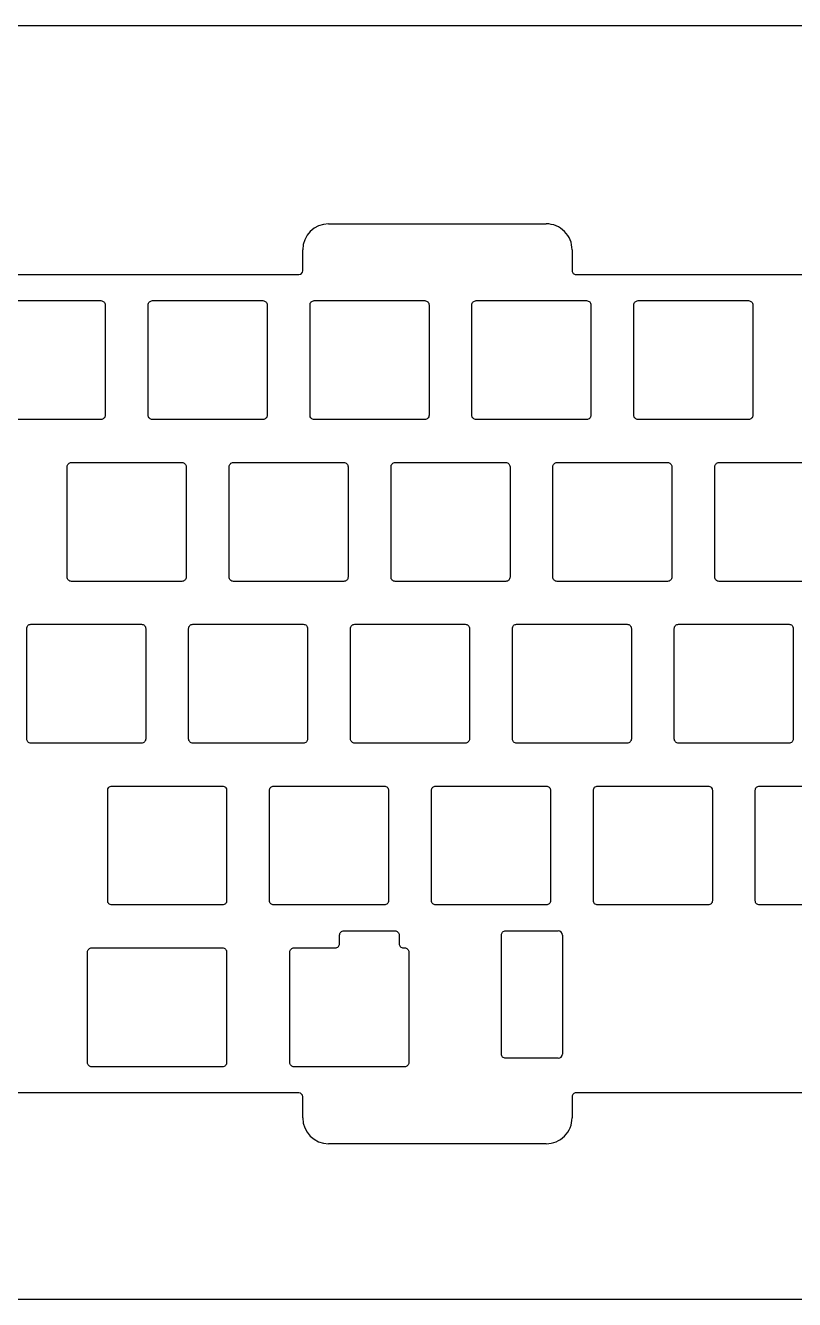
# Model space of a CAD drawing. Header units: millimetres. Extents: x 94 to 474, y -310 to -160.
# Drawn here: x 181 to 271.5, y -310.2 to -160.2 of the extents above; entities that cross this region are included whole.
import ezdxf

# ---------------------------------------------------------------- set-up
doc = ezdxf.new("R2010")
doc.units = ezdxf.units.MM
doc.linetypes.add('Continuous2', pattern=[0])
doc.layers.add('Unified-Daughterboard (9)', color=1, linetype='Continuous')

msp = doc.modelspace()

# ---------------------------------------------------------------- linework, layer by layer
at = {"color": 1, "linetype": 'Continuous2', "lineweight": -3, "true_color": 0xff0000}
for p, q in [((216.72, -183.52, 2066.26), (242.32, -183.52, 2066.26)), ((213.67, -189.04, 2066.26), (213.67, -186.57, 2066.26)), ((245.37, -186.57, 2066.26), (245.37, -189.04, 2066.26)), ((166.56, -189.49, 2066.26), (213.22, -189.49, 2066.26)), ((245.82, -189.49, 2066.26), (292.48, -189.49, 2066.26)), ((213.22, -285.84, 2066.26), (166.56, -285.84, 2066.26)), ((213.67, -288.77, 2066.26), (213.67, -286.29, 2066.26)), ((245.37, -286.29, 2066.26), (245.37, -288.77, 2066.26)), ((292.48, -285.84, 2066.26), (245.82, -285.84, 2066.26)), ((242.32, -291.82, 2066.26), (216.72, -291.82, 2066.26))]:
    msp.add_line(p, q, dxfattribs=at)
for centre, radius, start, end in [((216.72, -186.57, 2066.26), 3.05, 90, 180), ((242.32, -186.57, 2066.26), 3.05, 359.999, 90), ((213.22, -189.04, 2066.26), 0.45, 270, 0), ((245.82, -189.04, 2066.26), 0.45, 179.999, 270), ((213.22, -286.29, 2066.26), 0.45, 360, 90), ((245.82, -286.29, 2066.26), 0.45, 90, 180.001), ((216.72, -288.77, 2066.26), 3.05, 180, 270), ((242.32, -288.77, 2066.26), 3.05, 270, 0.001)]:
    msp.add_arc(centre, radius, start, end, dxfattribs=at)
at = {"layer": 'Unified-Daughterboard (9)', "color": 1, "linetype": 'Continuous2', "lineweight": -3, "true_color": 0xff0000}
for p, q in [((94.19, -160.17, 2066.26), (474.19, -160.17, 2066.26)), ((176.93, -192.56, 2066.26), (189.93, -192.56, 2066.26)), ((190.43, -193.06, 2066.26), (190.43, -206.06, 2066.26)), ((195.48, -206.06, 2066.26), (195.48, -193.06, 2066.26)), ((195.98, -192.56, 2066.26), (208.98, -192.56, 2066.26)), ((209.48, -193.06, 2066.26), (209.48, -206.06, 2066.26)), ((214.53, -206.06, 2066.26), (214.53, -193.06, 2066.26)), ((215.03, -192.56, 2066.26), (228.03, -192.56, 2066.26)), ((228.53, -193.06, 2066.26), (228.53, -206.06, 2066.26)), ((233.58, -206.06, 2066.26), (233.58, -193.06, 2066.26)), ((234.08, -192.56, 2066.26), (247.08, -192.56, 2066.26)), ((247.58, -193.06, 2066.26), (247.58, -206.06, 2066.26)), ((252.63, -206.06, 2066.26), (252.63, -193.06, 2066.26)), ((253.13, -192.56, 2066.26), (266.13, -192.56, 2066.26)), ((266.63, -193.06, 2066.26), (266.63, -206.06, 2066.26)), ((189.93, -206.56, 2066.26), (176.93, -206.56, 2066.26)), ((208.98, -206.56, 2066.26), (195.98, -206.56, 2066.26)), ((228.03, -206.56, 2066.26), (215.03, -206.56, 2066.26)), ((247.08, -206.56, 2066.26), (234.08, -206.56, 2066.26)), ((266.13, -206.56, 2066.26), (253.13, -206.56, 2066.26)), ((185.96, -225.11, 2066.26), (185.96, -212.11, 2066.26)), ((186.46, -211.61, 2066.26), (199.46, -211.61, 2066.26)), ((199.96, -212.11, 2066.26), (199.96, -225.11, 2066.26)), ((205.01, -225.11, 2066.26), (205.01, -212.11, 2066.26)), ((205.51, -211.61, 2066.26), (218.51, -211.61, 2066.26)), ((219.01, -212.11, 2066.26), (219.01, -225.11, 2066.26)), ((224.06, -225.11, 2066.26), (224.06, -212.11, 2066.26)), ((224.56, -211.61, 2066.26), (237.56, -211.61, 2066.26)), ((238.06, -212.11, 2066.26), (238.06, -225.11, 2066.26)), ((243.11, -225.11, 2066.26), (243.11, -212.11, 2066.26)), ((243.61, -211.61, 2066.26), (256.61, -211.61, 2066.26)), ((257.11, -212.11, 2066.26), (257.11, -225.11, 2066.26)), ((262.16, -225.11, 2066.26), (262.16, -212.11, 2066.26)), ((262.66, -211.61, 2066.26), (275.66, -211.61, 2066.26)), ((199.46, -225.61, 2066.26), (186.46, -225.61, 2066.26)), ((218.51, -225.61, 2066.26), (205.51, -225.61, 2066.26)), ((237.56, -225.61, 2066.26), (224.56, -225.61, 2066.26)), ((256.61, -225.61, 2066.26), (243.61, -225.61, 2066.26)), ((275.66, -225.61, 2066.26), (262.66, -225.61, 2066.26)), ((181.69, -230.66, 2066.26), (194.69, -230.66, 2066.26)), ((200.74, -230.66, 2066.26), (213.74, -230.66, 2066.26)), ((219.79, -230.66, 2066.26), (232.79, -230.66, 2066.26)), ((238.84, -230.66, 2066.26), (251.84, -230.66, 2066.26)), ((257.89, -230.66, 2066.26), (270.89, -230.66, 2066.26)), ((181.19, -244.16, 2066.26), (181.19, -231.16, 2066.26)), ((195.19, -231.16, 2066.26), (195.19, -244.16, 2066.26)), ((200.24, -244.16, 2066.26), (200.24, -231.16, 2066.26)), ((214.24, -231.16, 2066.26), (214.24, -244.16, 2066.26)), ((219.29, -244.16, 2066.26), (219.29, -231.16, 2066.26)), ((233.29, -231.16, 2066.26), (233.29, -244.16, 2066.26)), ((238.34, -244.16, 2066.26), (238.34, -231.16, 2066.26)), ((252.34, -231.16, 2066.26), (252.34, -244.16, 2066.26)), ((257.39, -244.16, 2066.26), (257.39, -231.16, 2066.26)), ((271.39, -231.16, 2066.26), (271.39, -244.16, 2066.26)), ((194.69, -244.66, 2066.26), (181.69, -244.66, 2066.26)), ((213.74, -244.66, 2066.26), (200.74, -244.66, 2066.26)), ((232.79, -244.66, 2066.26), (219.79, -244.66, 2066.26)), ((251.84, -244.66, 2066.26), (238.84, -244.66, 2066.26)), ((270.89, -244.66, 2066.26), (257.89, -244.66, 2066.26)), ((190.72, -263.21, 2066.26), (190.72, -250.21, 2066.26)), ((191.22, -249.71, 2066.26), (204.22, -249.71, 2066.26)), ((204.72, -250.21, 2066.26), (204.72, -263.21, 2066.26)), ((209.77, -263.21, 2066.26), (209.77, -250.21, 2066.26)), ((210.27, -249.71, 2066.26), (223.27, -249.71, 2066.26)), ((223.77, -250.21, 2066.26), (223.77, -263.21, 2066.26)), ((228.82, -263.21, 2066.26), (228.82, -250.21, 2066.26)), ((229.32, -249.71, 2066.26), (242.32, -249.71, 2066.26)), ((242.82, -250.21, 2066.26), (242.82, -263.21, 2066.26)), ((247.87, -263.21, 2066.26), (247.87, -250.21, 2066.26)), ((248.37, -249.71, 2066.26), (261.37, -249.71, 2066.26)), ((261.87, -250.21, 2066.26), (261.87, -263.21, 2066.26)), ((266.92, -263.21, 2066.26), (266.92, -250.21, 2066.26)), ((267.42, -249.71, 2066.26), (280.42, -249.71, 2066.26)), ((204.22, -263.71, 2066.26), (191.22, -263.71, 2066.26)), ((223.27, -263.71, 2066.26), (210.27, -263.71, 2066.26)), ((242.32, -263.71, 2066.26), (229.32, -263.71, 2066.26)), ((261.37, -263.71, 2066.26), (248.37, -263.71, 2066.26)), ((280.42, -263.71, 2066.26), (267.42, -263.71, 2066.26)), ((218.51, -266.76, 2066.26), (224.51, -266.76, 2066.26)), ((237.55, -266.76, 2066.26), (243.74, -266.76, 2066.26)), ((218.01, -268.26, 2066.26), (218.01, -267.26, 2066.26)), ((225.01, -267.26, 2066.26), (225.01, -268.26, 2066.26)), ((237.05, -281.26, 2066.26), (237.05, -267.26, 2066.26)), ((244.24, -267.26, 2066.26), (244.24, -281.26, 2066.26)), ((188.34, -282.26, 2066.26), (188.34, -269.26, 2066.26)), ((188.84, -268.76, 2066.26), (204.22, -268.76, 2066.26)), ((204.72, -269.26, 2066.26), (204.72, -282.26, 2066.26)), ((212.15, -282.26, 2066.26), (212.15, -269.26, 2066.26)), ((212.65, -268.76, 2066.26), (217.51, -268.76, 2066.26)), ((225.51, -268.76, 2066.26), (225.65, -268.76, 2066.26)), ((226.15, -269.26, 2066.26), (226.15, -282.26, 2066.26)), ((243.74, -281.76, 2066.26), (237.55, -281.76, 2066.26)), ((204.22, -282.76, 2066.26), (188.84, -282.76, 2066.26)), ((225.65, -282.76, 2066.26), (212.65, -282.76, 2066.26)), ((474.19, -310.17, 2066.26), (94.19, -310.17, 2066.26))]:
    msp.add_line(p, q, dxfattribs=at)
for centre, start, end in [((243.74, -267.26, 2066.26), 360, 90), ((243.74, -281.26, 2066.26), 270, 0)]:
    msp.add_arc(centre, 0.5, start, end, dxfattribs=at)
for points in [[(189.93, -192.56, 2066.26), (190, -192.56, 2066.26), (190.06, -192.58, 2066.26), (190.18, -192.63, 2066.26), (190.24, -192.66, 2066.26), (190.33, -192.76, 2066.26), (190.37, -192.81, 2066.26), (190.42, -192.93, 2066.26), (190.43, -193, 2066.26), (190.43, -193.06, 2066.26)], [(195.48, -193.06, 2066.26), (195.48, -193, 2066.26), (195.49, -192.93, 2066.26), (195.54, -192.81, 2066.26), (195.58, -192.76, 2066.26), (195.67, -192.66, 2066.26), (195.73, -192.63, 2066.26), (195.85, -192.58, 2066.26), (195.92, -192.56, 2066.26), (195.98, -192.56, 2066.26)], [(208.98, -192.56, 2066.26), (209.05, -192.56, 2066.26), (209.11, -192.58, 2066.26), (209.23, -192.63, 2066.26), (209.29, -192.66, 2066.26), (209.38, -192.76, 2066.26), (209.42, -192.81, 2066.26), (209.47, -192.93, 2066.26), (209.48, -193, 2066.26), (209.48, -193.06, 2066.26)], [(214.53, -193.06, 2066.26), (214.53, -193, 2066.26), (214.54, -192.93, 2066.26), (214.59, -192.81, 2066.26), (214.63, -192.76, 2066.26), (214.72, -192.66, 2066.26), (214.78, -192.63, 2066.26), (214.9, -192.58, 2066.26), (214.97, -192.56, 2066.26), (215.03, -192.56, 2066.26)], [(228.03, -192.56, 2066.26), (228.1, -192.56, 2066.26), (228.16, -192.58, 2066.26), (228.28, -192.63, 2066.26), (228.34, -192.66, 2066.26), (228.43, -192.76, 2066.26), (228.47, -192.81, 2066.26), (228.52, -192.93, 2066.26), (228.53, -193, 2066.26), (228.53, -193.06, 2066.26)], [(233.58, -193.06, 2066.26), (233.58, -193, 2066.26), (233.59, -192.93, 2066.26), (233.64, -192.81, 2066.26), (233.68, -192.76, 2066.26), (233.77, -192.66, 2066.26), (233.83, -192.63, 2066.26), (233.95, -192.58, 2066.26), (234.02, -192.56, 2066.26), (234.08, -192.56, 2066.26)], [(247.08, -192.56, 2066.26), (247.15, -192.56, 2066.26), (247.21, -192.58, 2066.26), (247.33, -192.63, 2066.26), (247.39, -192.66, 2066.26), (247.48, -192.76, 2066.26), (247.52, -192.81, 2066.26), (247.57, -192.93, 2066.26), (247.58, -193, 2066.26), (247.58, -193.06, 2066.26)], [(252.63, -193.06, 2066.26), (252.63, -193, 2066.26), (252.64, -192.93, 2066.26), (252.69, -192.81, 2066.26), (252.73, -192.76, 2066.26), (252.82, -192.66, 2066.26), (252.88, -192.63, 2066.26), (253, -192.58, 2066.26), (253.07, -192.56, 2066.26), (253.13, -192.56, 2066.26)], [(266.13, -192.56, 2066.26), (266.2, -192.56, 2066.26), (266.26, -192.58, 2066.26), (266.38, -192.63, 2066.26), (266.44, -192.66, 2066.26), (266.53, -192.76, 2066.26), (266.57, -192.81, 2066.26), (266.62, -192.93, 2066.26), (266.63, -193, 2066.26), (266.63, -193.06, 2066.26)], [(190.43, -206.06, 2066.26), (190.43, -206.13, 2066.26), (190.42, -206.19, 2066.26), (190.37, -206.32, 2066.26), (190.33, -206.37, 2066.26), (190.24, -206.46, 2066.26), (190.18, -206.5, 2066.26), (190.06, -206.55, 2066.26), (190, -206.56, 2066.26), (189.93, -206.56, 2066.26)], [(195.98, -206.56, 2066.26), (195.92, -206.56, 2066.26), (195.85, -206.55, 2066.26), (195.73, -206.5, 2066.26), (195.67, -206.46, 2066.26), (195.58, -206.37, 2066.26), (195.54, -206.32, 2066.26), (195.49, -206.19, 2066.26), (195.48, -206.13, 2066.26), (195.48, -206.06, 2066.26)], [(209.48, -206.06, 2066.26), (209.48, -206.13, 2066.26), (209.47, -206.19, 2066.26), (209.42, -206.32, 2066.26), (209.38, -206.37, 2066.26), (209.29, -206.46, 2066.26), (209.23, -206.5, 2066.26), (209.11, -206.55, 2066.26), (209.05, -206.56, 2066.26), (208.98, -206.56, 2066.26)], [(215.03, -206.56, 2066.26), (214.97, -206.56, 2066.26), (214.9, -206.55, 2066.26), (214.78, -206.5, 2066.26), (214.72, -206.46, 2066.26), (214.63, -206.37, 2066.26), (214.59, -206.32, 2066.26), (214.54, -206.19, 2066.26), (214.53, -206.13, 2066.26), (214.53, -206.06, 2066.26)], [(228.53, -206.06, 2066.26), (228.53, -206.13, 2066.26), (228.52, -206.19, 2066.26), (228.47, -206.32, 2066.26), (228.43, -206.37, 2066.26), (228.34, -206.46, 2066.26), (228.28, -206.5, 2066.26), (228.16, -206.55, 2066.26), (228.1, -206.56, 2066.26), (228.03, -206.56, 2066.26)], [(234.08, -206.56, 2066.26), (234.02, -206.56, 2066.26), (233.95, -206.55, 2066.26), (233.83, -206.5, 2066.26), (233.77, -206.46, 2066.26), (233.68, -206.37, 2066.26), (233.64, -206.32, 2066.26), (233.59, -206.19, 2066.26), (233.58, -206.13, 2066.26), (233.58, -206.06, 2066.26)], [(247.58, -206.06, 2066.26), (247.58, -206.13, 2066.26), (247.57, -206.19, 2066.26), (247.52, -206.32, 2066.26), (247.48, -206.37, 2066.26), (247.39, -206.46, 2066.26), (247.33, -206.5, 2066.26), (247.21, -206.55, 2066.26), (247.15, -206.56, 2066.26), (247.08, -206.56, 2066.26)], [(253.13, -206.56, 2066.26), (253.07, -206.56, 2066.26), (253, -206.55, 2066.26), (252.88, -206.5, 2066.26), (252.82, -206.46, 2066.26), (252.73, -206.37, 2066.26), (252.69, -206.32, 2066.26), (252.64, -206.19, 2066.26), (252.63, -206.13, 2066.26), (252.63, -206.06, 2066.26)], [(266.63, -206.06, 2066.26), (266.63, -206.13, 2066.26), (266.62, -206.19, 2066.26), (266.57, -206.32, 2066.26), (266.53, -206.37, 2066.26), (266.44, -206.46, 2066.26), (266.38, -206.5, 2066.26), (266.26, -206.55, 2066.26), (266.2, -206.56, 2066.26), (266.13, -206.56, 2066.26)], [(185.96, -212.11, 2066.26), (185.96, -212.05, 2066.26), (185.97, -211.98, 2066.26), (186.02, -211.86, 2066.26), (186.06, -211.81, 2066.26), (186.15, -211.71, 2066.26), (186.2, -211.68, 2066.26), (186.32, -211.63, 2066.26), (186.39, -211.61, 2066.26), (186.46, -211.61, 2066.26)], [(199.46, -211.61, 2066.26), (199.52, -211.61, 2066.26), (199.59, -211.63, 2066.26), (199.71, -211.68, 2066.26), (199.76, -211.71, 2066.26), (199.86, -211.81, 2066.26), (199.89, -211.86, 2066.26), (199.94, -211.98, 2066.26), (199.96, -212.05, 2066.26), (199.96, -212.11, 2066.26)], [(205.01, -212.11, 2066.26), (205.01, -212.05, 2066.26), (205.02, -211.98, 2066.26), (205.07, -211.86, 2066.26), (205.11, -211.81, 2066.26), (205.2, -211.71, 2066.26), (205.25, -211.68, 2066.26), (205.37, -211.63, 2066.26), (205.44, -211.61, 2066.26), (205.51, -211.61, 2066.26)], [(218.51, -211.61, 2066.26), (218.57, -211.61, 2066.26), (218.64, -211.63, 2066.26), (218.76, -211.68, 2066.26), (218.81, -211.71, 2066.26), (218.91, -211.81, 2066.26), (218.94, -211.86, 2066.26), (218.99, -211.98, 2066.26), (219.01, -212.05, 2066.26), (219.01, -212.11, 2066.26)], [(224.06, -212.11, 2066.26), (224.06, -212.05, 2066.26), (224.07, -211.98, 2066.26), (224.12, -211.86, 2066.26), (224.16, -211.81, 2066.26), (224.25, -211.71, 2066.26), (224.3, -211.68, 2066.26), (224.42, -211.63, 2066.26), (224.49, -211.61, 2066.26), (224.56, -211.61, 2066.26)], [(237.56, -211.61, 2066.26), (237.62, -211.61, 2066.26), (237.69, -211.63, 2066.26), (237.81, -211.68, 2066.26), (237.86, -211.71, 2066.26), (237.96, -211.81, 2066.26), (237.99, -211.86, 2066.26), (238.04, -211.98, 2066.26), (238.06, -212.05, 2066.26), (238.06, -212.11, 2066.26)], [(243.11, -212.11, 2066.26), (243.11, -212.05, 2066.26), (243.12, -211.98, 2066.26), (243.17, -211.86, 2066.26), (243.21, -211.81, 2066.26), (243.3, -211.71, 2066.26), (243.35, -211.68, 2066.26), (243.47, -211.63, 2066.26), (243.54, -211.61, 2066.26), (243.61, -211.61, 2066.26)], [(256.61, -211.61, 2066.26), (256.67, -211.61, 2066.26), (256.74, -211.63, 2066.26), (256.86, -211.68, 2066.26), (256.91, -211.71, 2066.26), (257.01, -211.81, 2066.26), (257.04, -211.86, 2066.26), (257.09, -211.98, 2066.26), (257.11, -212.05, 2066.26), (257.11, -212.11, 2066.26)], [(262.16, -212.11, 2066.26), (262.16, -212.05, 2066.26), (262.17, -211.98, 2066.26), (262.22, -211.86, 2066.26), (262.26, -211.81, 2066.26), (262.35, -211.71, 2066.26), (262.4, -211.68, 2066.26), (262.52, -211.63, 2066.26), (262.59, -211.61, 2066.26), (262.66, -211.61, 2066.26)], [(186.46, -225.61, 2066.26), (186.39, -225.61, 2066.26), (186.32, -225.6, 2066.26), (186.2, -225.55, 2066.26), (186.15, -225.51, 2066.26), (186.06, -225.42, 2066.26), (186.02, -225.37, 2066.26), (185.97, -225.24, 2066.26), (185.96, -225.18, 2066.26), (185.96, -225.11, 2066.26)], [(199.96, -225.11, 2066.26), (199.96, -225.18, 2066.26), (199.94, -225.24, 2066.26), (199.89, -225.37, 2066.26), (199.86, -225.42, 2066.26), (199.76, -225.51, 2066.26), (199.71, -225.55, 2066.26), (199.59, -225.6, 2066.26), (199.52, -225.61, 2066.26), (199.46, -225.61, 2066.26)], [(205.51, -225.61, 2066.26), (205.44, -225.61, 2066.26), (205.37, -225.6, 2066.26), (205.25, -225.55, 2066.26), (205.2, -225.51, 2066.26), (205.11, -225.42, 2066.26), (205.07, -225.37, 2066.26), (205.02, -225.24, 2066.26), (205.01, -225.18, 2066.26), (205.01, -225.11, 2066.26)], [(219.01, -225.11, 2066.26), (219.01, -225.18, 2066.26), (218.99, -225.24, 2066.26), (218.94, -225.37, 2066.26), (218.91, -225.42, 2066.26), (218.81, -225.51, 2066.26), (218.76, -225.55, 2066.26), (218.64, -225.6, 2066.26), (218.57, -225.61, 2066.26), (218.51, -225.61, 2066.26)], [(224.56, -225.61, 2066.26), (224.49, -225.61, 2066.26), (224.42, -225.6, 2066.26), (224.3, -225.55, 2066.26), (224.25, -225.51, 2066.26), (224.16, -225.42, 2066.26), (224.12, -225.37, 2066.26), (224.07, -225.24, 2066.26), (224.06, -225.18, 2066.26), (224.06, -225.11, 2066.26)], [(238.06, -225.11, 2066.26), (238.06, -225.18, 2066.26), (238.04, -225.24, 2066.26), (237.99, -225.37, 2066.26), (237.96, -225.42, 2066.26), (237.86, -225.51, 2066.26), (237.81, -225.55, 2066.26), (237.69, -225.6, 2066.26), (237.62, -225.61, 2066.26), (237.56, -225.61, 2066.26)], [(243.61, -225.61, 2066.26), (243.54, -225.61, 2066.26), (243.47, -225.6, 2066.26), (243.35, -225.55, 2066.26), (243.3, -225.51, 2066.26), (243.21, -225.42, 2066.26), (243.17, -225.37, 2066.26), (243.12, -225.24, 2066.26), (243.11, -225.18, 2066.26), (243.11, -225.11, 2066.26)], [(257.11, -225.11, 2066.26), (257.11, -225.18, 2066.26), (257.09, -225.24, 2066.26), (257.04, -225.37, 2066.26), (257.01, -225.42, 2066.26), (256.91, -225.51, 2066.26), (256.86, -225.55, 2066.26), (256.74, -225.6, 2066.26), (256.67, -225.61, 2066.26), (256.61, -225.61, 2066.26)], [(262.66, -225.61, 2066.26), (262.59, -225.61, 2066.26), (262.52, -225.6, 2066.26), (262.4, -225.55, 2066.26), (262.35, -225.51, 2066.26), (262.26, -225.42, 2066.26), (262.22, -225.37, 2066.26), (262.17, -225.24, 2066.26), (262.16, -225.18, 2066.26), (262.16, -225.11, 2066.26)], [(181.19, -231.16, 2066.26), (181.19, -231.1, 2066.26), (181.21, -231.03, 2066.26), (181.26, -230.91, 2066.26), (181.29, -230.86, 2066.26), (181.39, -230.76, 2066.26), (181.44, -230.73, 2066.26), (181.56, -230.68, 2066.26), (181.63, -230.66, 2066.26), (181.69, -230.66, 2066.26)], [(194.69, -230.66, 2066.26), (194.76, -230.66, 2066.26), (194.82, -230.68, 2066.26), (194.94, -230.73, 2066.26), (195, -230.76, 2066.26), (195.09, -230.86, 2066.26), (195.13, -230.91, 2066.26), (195.18, -231.03, 2066.26), (195.19, -231.1, 2066.26), (195.19, -231.16, 2066.26)], [(200.24, -231.16, 2066.26), (200.24, -231.1, 2066.26), (200.26, -231.03, 2066.26), (200.31, -230.91, 2066.26), (200.34, -230.86, 2066.26), (200.44, -230.76, 2066.26), (200.49, -230.73, 2066.26), (200.61, -230.68, 2066.26), (200.68, -230.66, 2066.26), (200.74, -230.66, 2066.26)], [(213.74, -230.66, 2066.26), (213.81, -230.66, 2066.26), (213.87, -230.68, 2066.26), (213.99, -230.73, 2066.26), (214.05, -230.76, 2066.26), (214.14, -230.86, 2066.26), (214.18, -230.91, 2066.26), (214.23, -231.03, 2066.26), (214.24, -231.1, 2066.26), (214.24, -231.16, 2066.26)], [(219.29, -231.16, 2066.26), (219.29, -231.1, 2066.26), (219.31, -231.03, 2066.26), (219.36, -230.91, 2066.26), (219.39, -230.86, 2066.26), (219.49, -230.76, 2066.26), (219.54, -230.73, 2066.26), (219.66, -230.68, 2066.26), (219.73, -230.66, 2066.26), (219.79, -230.66, 2066.26)], [(232.79, -230.66, 2066.26), (232.86, -230.66, 2066.26), (232.92, -230.68, 2066.26), (233.04, -230.73, 2066.26), (233.1, -230.76, 2066.26), (233.19, -230.86, 2066.26), (233.23, -230.91, 2066.26), (233.28, -231.03, 2066.26), (233.29, -231.1, 2066.26), (233.29, -231.16, 2066.26)], [(238.34, -231.16, 2066.26), (238.34, -231.1, 2066.26), (238.36, -231.03, 2066.26), (238.41, -230.91, 2066.26), (238.44, -230.86, 2066.26), (238.54, -230.76, 2066.26), (238.59, -230.73, 2066.26), (238.71, -230.68, 2066.26), (238.78, -230.66, 2066.26), (238.84, -230.66, 2066.26)], [(251.84, -230.66, 2066.26), (251.91, -230.66, 2066.26), (251.97, -230.68, 2066.26), (252.09, -230.73, 2066.26), (252.15, -230.76, 2066.26), (252.24, -230.86, 2066.26), (252.28, -230.91, 2066.26), (252.33, -231.03, 2066.26), (252.34, -231.1, 2066.26), (252.34, -231.16, 2066.26)], [(257.39, -231.16, 2066.26), (257.39, -231.1, 2066.26), (257.41, -231.03, 2066.26), (257.46, -230.91, 2066.26), (257.49, -230.86, 2066.26), (257.59, -230.76, 2066.26), (257.64, -230.73, 2066.26), (257.76, -230.68, 2066.26), (257.83, -230.66, 2066.26), (257.89, -230.66, 2066.26)], [(270.89, -230.66, 2066.26), (270.96, -230.66, 2066.26), (271.02, -230.68, 2066.26), (271.14, -230.73, 2066.26), (271.2, -230.76, 2066.26), (271.29, -230.86, 2066.26), (271.33, -230.91, 2066.26), (271.38, -231.03, 2066.26), (271.39, -231.1, 2066.26), (271.39, -231.16, 2066.26)], [(181.69, -244.66, 2066.26), (181.63, -244.66, 2066.26), (181.56, -244.65, 2066.26), (181.44, -244.6, 2066.26), (181.39, -244.56, 2066.26), (181.29, -244.47, 2066.26), (181.26, -244.42, 2066.26), (181.21, -244.29, 2066.26), (181.19, -244.23, 2066.26), (181.19, -244.16, 2066.26)], [(195.19, -244.16, 2066.26), (195.19, -244.23, 2066.26), (195.18, -244.29, 2066.26), (195.13, -244.42, 2066.26), (195.09, -244.47, 2066.26), (195, -244.56, 2066.26), (194.94, -244.6, 2066.26), (194.82, -244.65, 2066.26), (194.76, -244.66, 2066.26), (194.69, -244.66, 2066.26)], [(200.74, -244.66, 2066.26), (200.68, -244.66, 2066.26), (200.61, -244.65, 2066.26), (200.49, -244.6, 2066.26), (200.44, -244.56, 2066.26), (200.34, -244.47, 2066.26), (200.31, -244.42, 2066.26), (200.26, -244.29, 2066.26), (200.24, -244.23, 2066.26), (200.24, -244.16, 2066.26)], [(214.24, -244.16, 2066.26), (214.24, -244.23, 2066.26), (214.23, -244.29, 2066.26), (214.18, -244.42, 2066.26), (214.14, -244.47, 2066.26), (214.05, -244.56, 2066.26), (213.99, -244.6, 2066.26), (213.87, -244.65, 2066.26), (213.81, -244.66, 2066.26), (213.74, -244.66, 2066.26)], [(219.79, -244.66, 2066.26), (219.73, -244.66, 2066.26), (219.66, -244.65, 2066.26), (219.54, -244.6, 2066.26), (219.49, -244.56, 2066.26), (219.39, -244.47, 2066.26), (219.36, -244.42, 2066.26), (219.31, -244.29, 2066.26), (219.29, -244.23, 2066.26), (219.29, -244.16, 2066.26)], [(233.29, -244.16, 2066.26), (233.29, -244.23, 2066.26), (233.28, -244.29, 2066.26), (233.23, -244.42, 2066.26), (233.19, -244.47, 2066.26), (233.1, -244.56, 2066.26), (233.04, -244.6, 2066.26), (232.92, -244.65, 2066.26), (232.86, -244.66, 2066.26), (232.79, -244.66, 2066.26)], [(238.84, -244.66, 2066.26), (238.78, -244.66, 2066.26), (238.71, -244.65, 2066.26), (238.59, -244.6, 2066.26), (238.54, -244.56, 2066.26), (238.44, -244.47, 2066.26), (238.41, -244.42, 2066.26), (238.36, -244.29, 2066.26), (238.34, -244.23, 2066.26), (238.34, -244.16, 2066.26)], [(252.34, -244.16, 2066.26), (252.34, -244.23, 2066.26), (252.33, -244.29, 2066.26), (252.28, -244.42, 2066.26), (252.24, -244.47, 2066.26), (252.15, -244.56, 2066.26), (252.09, -244.6, 2066.26), (251.97, -244.65, 2066.26), (251.91, -244.66, 2066.26), (251.84, -244.66, 2066.26)], [(257.89, -244.66, 2066.26), (257.83, -244.66, 2066.26), (257.76, -244.65, 2066.26), (257.64, -244.6, 2066.26), (257.59, -244.56, 2066.26), (257.49, -244.47, 2066.26), (257.46, -244.42, 2066.26), (257.41, -244.29, 2066.26), (257.39, -244.23, 2066.26), (257.39, -244.16, 2066.26)], [(271.39, -244.16, 2066.26), (271.39, -244.23, 2066.26), (271.38, -244.29, 2066.26), (271.33, -244.42, 2066.26), (271.29, -244.47, 2066.26), (271.2, -244.56, 2066.26), (271.14, -244.6, 2066.26), (271.02, -244.65, 2066.26), (270.96, -244.66, 2066.26), (270.89, -244.66, 2066.26)], [(190.72, -250.21, 2066.26), (190.72, -250.15, 2066.26), (190.73, -250.08, 2066.26), (190.78, -249.96, 2066.26), (190.82, -249.91, 2066.26), (190.91, -249.81, 2066.26), (190.97, -249.78, 2066.26), (191.09, -249.73, 2066.26), (191.15, -249.71, 2066.26), (191.22, -249.71, 2066.26)], [(204.22, -249.71, 2066.26), (204.28, -249.71, 2066.26), (204.35, -249.73, 2066.26), (204.47, -249.78, 2066.26), (204.53, -249.81, 2066.26), (204.62, -249.91, 2066.26), (204.66, -249.96, 2066.26), (204.71, -250.08, 2066.26), (204.72, -250.15, 2066.26), (204.72, -250.21, 2066.26)], [(209.77, -250.21, 2066.26), (209.77, -250.15, 2066.26), (209.78, -250.08, 2066.26), (209.83, -249.96, 2066.26), (209.87, -249.91, 2066.26), (209.96, -249.81, 2066.26), (210.02, -249.78, 2066.26), (210.14, -249.73, 2066.26), (210.2, -249.71, 2066.26), (210.27, -249.71, 2066.26)], [(223.27, -249.71, 2066.26), (223.33, -249.71, 2066.26), (223.4, -249.73, 2066.26), (223.52, -249.78, 2066.26), (223.58, -249.81, 2066.26), (223.67, -249.91, 2066.26), (223.71, -249.96, 2066.26), (223.76, -250.08, 2066.26), (223.77, -250.15, 2066.26), (223.77, -250.21, 2066.26)], [(228.82, -250.21, 2066.26), (228.82, -250.15, 2066.26), (228.83, -250.08, 2066.26), (228.88, -249.96, 2066.26), (228.92, -249.91, 2066.26), (229.01, -249.81, 2066.26), (229.07, -249.78, 2066.26), (229.19, -249.73, 2066.26), (229.25, -249.71, 2066.26), (229.32, -249.71, 2066.26)], [(242.32, -249.71, 2066.26), (242.38, -249.71, 2066.26), (242.45, -249.73, 2066.26), (242.57, -249.78, 2066.26), (242.63, -249.81, 2066.26), (242.72, -249.91, 2066.26), (242.76, -249.96, 2066.26), (242.81, -250.08, 2066.26), (242.82, -250.15, 2066.26), (242.82, -250.21, 2066.26)], [(247.87, -250.21, 2066.26), (247.87, -250.15, 2066.26), (247.88, -250.08, 2066.26), (247.93, -249.96, 2066.26), (247.97, -249.91, 2066.26), (248.06, -249.81, 2066.26), (248.12, -249.78, 2066.26), (248.24, -249.73, 2066.26), (248.3, -249.71, 2066.26), (248.37, -249.71, 2066.26)], [(261.37, -249.71, 2066.26), (261.43, -249.71, 2066.26), (261.5, -249.73, 2066.26), (261.62, -249.78, 2066.26), (261.68, -249.81, 2066.26), (261.77, -249.91, 2066.26), (261.81, -249.96, 2066.26), (261.86, -250.08, 2066.26), (261.87, -250.15, 2066.26), (261.87, -250.21, 2066.26)], [(266.92, -250.21, 2066.26), (266.92, -250.15, 2066.26), (266.93, -250.08, 2066.26), (266.98, -249.96, 2066.26), (267.02, -249.91, 2066.26), (267.11, -249.81, 2066.26), (267.17, -249.78, 2066.26), (267.29, -249.73, 2066.26), (267.35, -249.71, 2066.26), (267.42, -249.71, 2066.26)], [(191.22, -263.71, 2066.26), (191.15, -263.71, 2066.26), (191.09, -263.7, 2066.26), (190.97, -263.65, 2066.26), (190.91, -263.61, 2066.26), (190.82, -263.52, 2066.26), (190.78, -263.47, 2066.26), (190.73, -263.34, 2066.26), (190.72, -263.28, 2066.26), (190.72, -263.21, 2066.26)], [(204.72, -263.21, 2066.26), (204.72, -263.28, 2066.26), (204.71, -263.34, 2066.26), (204.66, -263.47, 2066.26), (204.62, -263.52, 2066.26), (204.53, -263.61, 2066.26), (204.47, -263.65, 2066.26), (204.35, -263.7, 2066.26), (204.28, -263.71, 2066.26), (204.22, -263.71, 2066.26)], [(210.27, -263.71, 2066.26), (210.2, -263.71, 2066.26), (210.14, -263.7, 2066.26), (210.02, -263.65, 2066.26), (209.96, -263.61, 2066.26), (209.87, -263.52, 2066.26), (209.83, -263.47, 2066.26), (209.78, -263.34, 2066.26), (209.77, -263.28, 2066.26), (209.77, -263.21, 2066.26)], [(223.77, -263.21, 2066.26), (223.77, -263.28, 2066.26), (223.76, -263.34, 2066.26), (223.71, -263.47, 2066.26), (223.67, -263.52, 2066.26), (223.58, -263.61, 2066.26), (223.52, -263.65, 2066.26), (223.4, -263.7, 2066.26), (223.33, -263.71, 2066.26), (223.27, -263.71, 2066.26)], [(229.32, -263.71, 2066.26), (229.25, -263.71, 2066.26), (229.19, -263.7, 2066.26), (229.07, -263.65, 2066.26), (229.01, -263.61, 2066.26), (228.92, -263.52, 2066.26), (228.88, -263.47, 2066.26), (228.83, -263.34, 2066.26), (228.82, -263.28, 2066.26), (228.82, -263.21, 2066.26)], [(242.82, -263.21, 2066.26), (242.82, -263.28, 2066.26), (242.81, -263.34, 2066.26), (242.76, -263.47, 2066.26), (242.72, -263.52, 2066.26), (242.63, -263.61, 2066.26), (242.57, -263.65, 2066.26), (242.45, -263.7, 2066.26), (242.38, -263.71, 2066.26), (242.32, -263.71, 2066.26)], [(248.37, -263.71, 2066.26), (248.3, -263.71, 2066.26), (248.24, -263.7, 2066.26), (248.12, -263.65, 2066.26), (248.06, -263.61, 2066.26), (247.97, -263.52, 2066.26), (247.93, -263.47, 2066.26), (247.88, -263.34, 2066.26), (247.87, -263.28, 2066.26), (247.87, -263.21, 2066.26)], [(261.87, -263.21, 2066.26), (261.87, -263.28, 2066.26), (261.86, -263.34, 2066.26), (261.81, -263.47, 2066.26), (261.77, -263.52, 2066.26), (261.68, -263.61, 2066.26), (261.62, -263.65, 2066.26), (261.5, -263.7, 2066.26), (261.43, -263.71, 2066.26), (261.37, -263.71, 2066.26)], [(267.42, -263.71, 2066.26), (267.35, -263.71, 2066.26), (267.29, -263.7, 2066.26), (267.17, -263.65, 2066.26), (267.11, -263.61, 2066.26), (267.02, -263.52, 2066.26), (266.98, -263.47, 2066.26), (266.93, -263.34, 2066.26), (266.92, -263.28, 2066.26), (266.92, -263.21, 2066.26)], [(218.01, -267.26, 2066.26), (218.01, -267.2, 2066.26), (218.02, -267.13, 2066.26), (218.07, -267.01, 2066.26), (218.11, -266.96, 2066.26), (218.2, -266.86, 2066.26), (218.26, -266.83, 2066.26), (218.38, -266.78, 2066.26), (218.45, -266.76, 2066.26), (218.51, -266.76, 2066.26)], [(224.51, -266.76, 2066.26), (224.58, -266.76, 2066.26), (224.64, -266.78, 2066.26), (224.76, -266.83, 2066.26), (224.82, -266.86, 2066.26), (224.91, -266.96, 2066.26), (224.95, -267.01, 2066.26), (225, -267.13, 2066.26), (225.01, -267.2, 2066.26), (225.01, -267.26, 2066.26)], [(237.05, -267.26, 2066.26), (237.05, -267.2, 2066.26), (237.06, -267.13, 2066.26), (237.11, -267.01, 2066.26), (237.15, -266.96, 2066.26), (237.24, -266.86, 2066.26), (237.3, -266.83, 2066.26), (237.42, -266.78, 2066.26), (237.48, -266.76, 2066.26), (237.55, -266.76, 2066.26)], [(217.51, -268.76, 2066.26), (217.58, -268.76, 2066.26), (217.64, -268.75, 2066.26), (217.76, -268.7, 2066.26), (217.82, -268.66, 2066.26), (217.91, -268.57, 2066.26), (217.95, -268.52, 2066.26), (218, -268.39, 2066.26), (218.01, -268.33, 2066.26), (218.01, -268.26, 2066.26)], [(225.01, -268.26, 2066.26), (225.01, -268.33, 2066.26), (225.02, -268.39, 2066.26), (225.07, -268.52, 2066.26), (225.11, -268.57, 2066.26), (225.2, -268.66, 2066.26), (225.26, -268.7, 2066.26), (225.38, -268.75, 2066.26), (225.45, -268.76, 2066.26), (225.51, -268.76, 2066.26)], [(188.34, -269.26, 2066.26), (188.34, -269.2, 2066.26), (188.35, -269.13, 2066.26), (188.4, -269.01, 2066.26), (188.44, -268.96, 2066.26), (188.53, -268.86, 2066.26), (188.59, -268.83, 2066.26), (188.71, -268.78, 2066.26), (188.77, -268.76, 2066.26), (188.84, -268.76, 2066.26)], [(204.22, -268.76, 2066.26), (204.28, -268.76, 2066.26), (204.35, -268.78, 2066.26), (204.47, -268.83, 2066.26), (204.53, -268.86, 2066.26), (204.62, -268.96, 2066.26), (204.66, -269.01, 2066.26), (204.71, -269.13, 2066.26), (204.72, -269.2, 2066.26), (204.72, -269.26, 2066.26)], [(212.15, -269.26, 2066.26), (212.15, -269.2, 2066.26), (212.16, -269.13, 2066.26), (212.21, -269.01, 2066.26), (212.25, -268.96, 2066.26), (212.34, -268.86, 2066.26), (212.4, -268.83, 2066.26), (212.52, -268.78, 2066.26), (212.58, -268.76, 2066.26), (212.65, -268.76, 2066.26)], [(225.65, -268.76, 2066.26), (225.71, -268.76, 2066.26), (225.78, -268.78, 2066.26), (225.9, -268.83, 2066.26), (225.96, -268.86, 2066.26), (226.05, -268.96, 2066.26), (226.09, -269.01, 2066.26), (226.14, -269.13, 2066.26), (226.15, -269.2, 2066.26), (226.15, -269.26, 2066.26)], [(237.55, -281.76, 2066.26), (237.48, -281.76, 2066.26), (237.42, -281.75, 2066.26), (237.3, -281.7, 2066.26), (237.24, -281.66, 2066.26), (237.15, -281.57, 2066.26), (237.11, -281.52, 2066.26), (237.06, -281.39, 2066.26), (237.05, -281.33, 2066.26), (237.05, -281.26, 2066.26)], [(188.84, -282.76, 2066.26), (188.77, -282.76, 2066.26), (188.71, -282.75, 2066.26), (188.59, -282.7, 2066.26), (188.53, -282.66, 2066.26), (188.44, -282.57, 2066.26), (188.4, -282.52, 2066.26), (188.35, -282.39, 2066.26), (188.34, -282.33, 2066.26), (188.34, -282.26, 2066.26)], [(204.72, -282.26, 2066.26), (204.72, -282.33, 2066.26), (204.71, -282.39, 2066.26), (204.66, -282.52, 2066.26), (204.62, -282.57, 2066.26), (204.53, -282.66, 2066.26), (204.47, -282.7, 2066.26), (204.35, -282.75, 2066.26), (204.28, -282.76, 2066.26), (204.22, -282.76, 2066.26)], [(212.65, -282.76, 2066.26), (212.58, -282.76, 2066.26), (212.52, -282.75, 2066.26), (212.4, -282.7, 2066.26), (212.34, -282.66, 2066.26), (212.25, -282.57, 2066.26), (212.21, -282.52, 2066.26), (212.16, -282.39, 2066.26), (212.15, -282.33, 2066.26), (212.15, -282.26, 2066.26)], [(226.15, -282.26, 2066.26), (226.15, -282.33, 2066.26), (226.14, -282.39, 2066.26), (226.09, -282.52, 2066.26), (226.05, -282.57, 2066.26), (225.96, -282.66, 2066.26), (225.9, -282.7, 2066.26), (225.78, -282.75, 2066.26), (225.71, -282.76, 2066.26), (225.65, -282.76, 2066.26)]]:
    msp.add_open_spline(points, degree=3, knots=[0, 0, 0, 0, 0.25, 0.25, 0.5, 0.5, 0.75, 0.75, 1, 1, 1, 1], dxfattribs=at)

doc.saveas('drawing.dxf')
